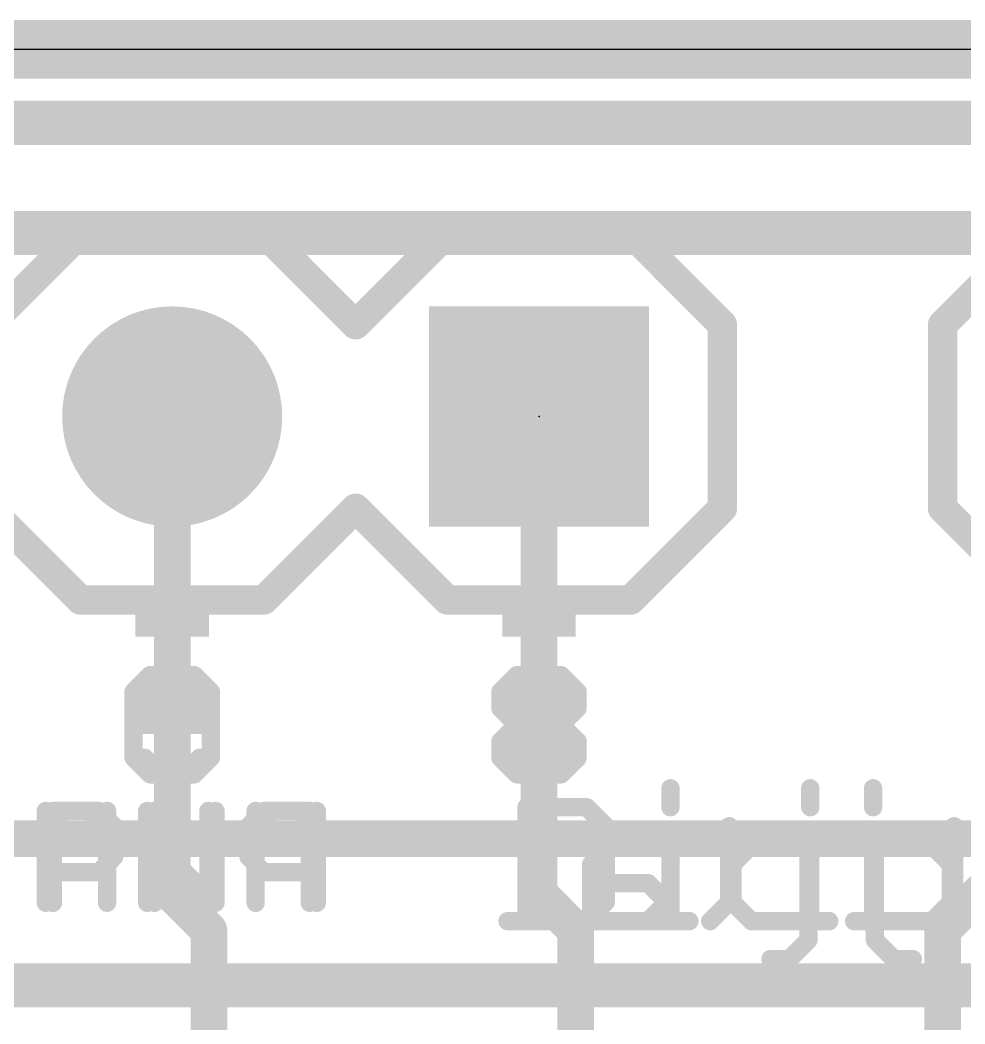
# Model space of a CAD drawing. Extents: x -0.08 to 2.71, y -0.01 to 2.11.
# Drawn here: x 1.4985 to 1.7561, y 1.8345 to 2.108 of the extents above; entities that cross this region are included whole.
import ezdxf

# ---------------------------------------------------------------- set-up
doc = ezdxf.new("R2010")
doc.units = 0
for name, color, linetype in [('1', 14, 'CONTINUOUS'), ('16', 174, 'CONTINUOUS'), ('17', 94, 'CONTINUOUS'), ('20', 178, 'CONTINUOUS'), ('21', 251, 'CONTINUOUS'), ('22', 2, 'CONTINUOUS'), ('23', 178, 'CONTINUOUS'), ('51', 54, 'CONTINUOUS')]:
    doc.layers.add(name, color=color, linetype=linetype)

# ---------------------------------------------------------------- blocks, each defined once
blk = doc.blocks.new('RECT')
blk.add_solid([(-0.5, -0.5), (0.5, -0.5), (-0.5, 0.5), (0.5, 0.5)])
blk = doc.blocks.new('SQUAREP')
blk.add_solid([(-0.5, -0.5), (0.5, -0.5), (-0.5, 0.5), (0.5, 0.5)])
blk = doc.blocks.new('ROUNDP')
at = {"const_width": 0.5}
blk.add_lwpolyline([(0, -0.25, 1), (0, 0.25, 1), (0, -0.25)], format="xyb", dxfattribs=at)

msp = doc.modelspace()

# ---------------------------------------------------------------- linework, layer by layer
at = {"layer": '1'}
for points, const_width in [([(0.1, 2.1), (2.5, 2.1)], 0.016), ([(1.54, 1.87), (1.54, 2)], 0.01), ([(1.64, 1.87), (1.64, 2)], 0.01), ([(1.75, 1.86), (1.8, 1.91)], 0.01), ([(1.55, 1.86), (1.54, 1.87)], 0.01), ([(1.65, 1.86), (1.64, 1.87)], 0.01), ([(1.55, 1.36), (1.55, 1.86)], 0.01), ([(1.65, 1.27), (1.65, 1.86)], 0.01), ([(1.75, 1.25), (1.75, 1.86)], 0.01)]:
    msp.add_lwpolyline(points, dxfattribs=dict(at, const_width=const_width))
at = {"layer": '1', "const_width": 0.005}
for points in [[(1.5425, 2, 1), (1.5375, 2)], [(1.6425, 2, 1), (1.6375, 2)], [(1.541768, 1.871768, 1), (1.538232, 1.868232)], [(1.641768, 1.871768, 1), (1.638232, 1.868232)], [(1.5375, 1.87, 1), (1.5425, 1.87)], [(1.6375, 1.87, 1), (1.6425, 1.87)], [(1.5525, 1.86, 1), (1.5475, 1.86)], [(1.548232, 1.858232, 1), (1.551768, 1.861768)], [(1.6525, 1.86, 1), (1.6475, 1.86)], [(1.648232, 1.858232, 1), (1.651768, 1.861768)], [(1.7525, 1.86, 1), (1.7475, 1.86)], [(1.748232, 1.861768, 1), (1.751768, 1.858232)]]:
    msp.add_lwpolyline(points, format="xyb", dxfattribs=at)
at = {"layer": '16'}
for points, const_width in [([(0.1, 2.1), (2.5, 2.1)], 0.016), ([(0.935, 1.885), (2.485, 1.885)], 0.01)]:
    msp.add_lwpolyline(points, dxfattribs=dict(at, const_width=const_width))
at = {"layer": '20'}
msp.add_line((2.5, 2.1), (0.1, 2.1), dxfattribs=at)
at = {"layer": '21'}
for points, const_width in [([(0.51, 2.08), (2.5, 2.08)], 0.012), ([(1.11, 2.05), (2.53, 2.05)], 0.012), ([(1.49, 2.025), (1.515, 2.05)], 0.008), ([(1.515, 2.05), (1.565, 2.05)], 0.008), ([(1.565, 2.05), (1.59, 2.025)], 0.008), ([(1.59, 2.025), (1.615, 2.05)], 0.008), ([(1.615, 2.05), (1.665, 2.05)], 0.008), ([(1.69, 2.025), (1.665, 2.05)], 0.008), ([(1.75, 2.025), (1.775, 2.05)], 0.008), ([(1.69, 1.975), (1.69, 2.025)], 0.008), ([(1.75, 1.975), (1.75, 2.025)], 0.008), ([(1.515, 1.95), (1.49, 1.975)], 0.008), ([(1.59, 1.975), (1.565, 1.95)], 0.008), ([(1.615, 1.95), (1.59, 1.975)], 0.008), ([(1.665, 1.95), (1.69, 1.975)], 0.008), ([(1.775, 1.95), (1.75, 1.975)], 0.008), ([(1.565, 1.95), (1.515, 1.95)], 0.008), ([(1.665, 1.95), (1.615, 1.95)], 0.008), ([(1.537004, 1.929523), (1.5325, 1.925019)], 0.005), ([(1.546011, 1.929523), (1.537004, 1.929523)], 0.005), ([(1.550515, 1.925019), (1.546011, 1.929523)], 0.005), ([(1.6325, 1.925019), (1.637004, 1.929523)], 0.005), ([(1.637004, 1.929523), (1.646011, 1.929523)], 0.005), ([(1.646011, 1.929523), (1.650515, 1.925019)], 0.005), ([(1.5325, 1.925019), (1.5325, 1.920515)], 0.005), ([(1.550515, 1.907004), (1.550515, 1.925019)], 0.005), ([(1.6325, 1.920515), (1.6325, 1.925019)], 0.005), ([(1.650515, 1.925019), (1.650515, 1.920515)], 0.005), ([(1.5325, 1.920515), (1.537004, 1.916011)], 0.005), ([(1.637004, 1.916011), (1.6325, 1.920515)], 0.005), ([(1.650515, 1.920515), (1.646011, 1.916011)], 0.005), ([(1.537004, 1.916011), (1.550515, 1.916011)], 0.005), ([(1.6325, 1.911508), (1.637004, 1.916011)], 0.005), ([(1.637004, 1.916011), (1.646011, 1.916011)], 0.005), ([(1.646011, 1.916011), (1.650515, 1.911508)], 0.005), ([(1.6325, 1.907004), (1.6325, 1.911508)], 0.005), ([(1.650515, 1.911508), (1.650515, 1.907004)], 0.005), ([(1.5325, 1.907004), (1.537004, 1.9025)], 0.005), ([(1.546011, 1.9025), (1.550515, 1.907004)], 0.005), ([(1.637004, 1.9025), (1.6325, 1.907004)], 0.005), ([(1.650515, 1.907004), (1.646011, 1.9025)], 0.005), ([(1.537004, 1.9025), (1.546011, 1.9025)], 0.005), ([(1.646011, 1.9025), (1.637004, 1.9025)], 0.005), ([(1.675819, 1.898698), (1.675819, 1.893526)], 0.005), ([(1.731066, 1.898698), (1.731066, 1.893526)], 0.005), ([(1.6375, 1.893526), (1.6375, 1.8625)], 0.005), ([(1.653013, 1.893526), (1.6375, 1.893526)], 0.005), ([(1.658184, 1.888355), (1.653013, 1.893526)], 0.005), ([(1.5075, 1.8675), (1.5075, 1.892521)], 0.005), ([(1.5075, 1.892521), (1.520011, 1.892521)], 0.005), ([(1.520011, 1.892521), (1.524181, 1.888351)], 0.005), ([(1.535124, 1.892521), (1.535124, 1.8675)], 0.005), ([(1.551804, 1.8675), (1.551804, 1.892521)], 0.005), ([(1.562747, 1.8675), (1.562747, 1.892521)], 0.005), ([(1.562747, 1.892521), (1.571087, 1.884181)], 0.005), ([(1.571087, 1.884181), (1.579428, 1.892521)], 0.005), ([(1.579428, 1.892521), (1.579428, 1.8675)], 0.005), ([(1.524181, 1.888351), (1.524181, 1.880011)], 0.005), ([(1.658184, 1.867671), (1.658184, 1.888355)], 0.005), ([(1.753165, 1.888355), (1.753165, 1.867671)], 0.005), ([(1.670648, 1.883184), (1.675819, 1.883184)], 0.005), ([(1.675819, 1.883184), (1.675819, 1.8625)], 0.005), ([(1.697918, 1.883184), (1.692747, 1.878013)], 0.005), ([(1.713431, 1.883184), (1.697918, 1.883184)], 0.005), ([(1.713431, 1.857329), (1.713431, 1.883184)], 0.005), ([(1.725895, 1.883184), (1.731066, 1.883184)], 0.005), ([(1.731066, 1.883184), (1.731066, 1.8625)], 0.005), ([(1.747994, 1.883184), (1.758336, 1.883184)], 0.005), ([(1.524181, 1.880011), (1.520011, 1.87584)], 0.005), ([(1.692747, 1.878013), (1.692747, 1.867671)], 0.005), ([(1.520011, 1.87584), (1.5075, 1.87584)], 0.005), ([(1.535124, 1.8675), (1.543464, 1.87584)], 0.005), ([(1.543464, 1.87584), (1.551804, 1.8675)], 0.005), ([(1.653013, 1.8625), (1.658184, 1.867671)], 0.005), ([(1.692747, 1.867671), (1.697918, 1.8625)], 0.005), ([(1.753165, 1.867671), (1.758336, 1.8625)], 0.005), ([(1.6375, 1.8625), (1.653013, 1.8625)], 0.005), ([(1.670648, 1.8625), (1.68099, 1.8625)], 0.005), ([(1.697918, 1.8625), (1.713431, 1.8625)], 0.005), ([(1.725895, 1.8625), (1.736237, 1.8625)], 0.005), ([(1.70826, 1.852158), (1.713431, 1.857329)], 0.005), ([(1.703089, 1.852158), (1.70826, 1.852158)], 0.005), ([(1.11, 1.845), (2.53, 1.845)], 0.012)]:
    msp.add_lwpolyline(points, dxfattribs=dict(at, const_width=const_width))
for points, const_width in [([(1.515, 2.052, 1), (1.515, 2.048)], 0.004), ([(1.516414, 2.048586, 1), (1.513586, 2.051414)], 0.004), ([(1.566414, 2.051414, 1), (1.563586, 2.048586)], 0.004), ([(1.565, 2.048, 1), (1.565, 2.052)], 0.004), ([(1.615, 2.052, 1), (1.615, 2.048)], 0.004), ([(1.616414, 2.048586, 1), (1.613586, 2.051414)], 0.004), ([(1.666414, 2.051414, 1), (1.663586, 2.048586)], 0.004), ([(1.665, 2.048, 1), (1.665, 2.052)], 0.004), ([(1.588586, 2.026414, 1), (1.591414, 2.023586)], 0.004), ([(1.588586, 2.023586, 1), (1.591414, 2.026414)], 0.004), ([(1.692, 2.025, 1), (1.688, 2.025)], 0.004), ([(1.688586, 2.023586, 1), (1.691414, 2.026414)], 0.004), ([(1.752, 2.025, 1), (1.748, 2.025)], 0.004), ([(1.748586, 2.026414, 1), (1.751414, 2.023586)], 0.004), ([(1.591414, 1.976414, 1), (1.588586, 1.973586)], 0.004), ([(1.591414, 1.973586, 1), (1.588586, 1.976414)], 0.004), ([(1.691414, 1.973586, 1), (1.688586, 1.976414)], 0.004), ([(1.751414, 1.976414, 1), (1.748586, 1.973586)], 0.004), ([(1.688, 1.975, 1), (1.692, 1.975)], 0.004), ([(1.748, 1.975, 1), (1.752, 1.975)], 0.004), ([(1.515, 1.952, 1), (1.515, 1.948)], 0.004), ([(1.513586, 1.948586, 1), (1.516414, 1.951414)], 0.004), ([(1.563586, 1.951414, 1), (1.566414, 1.948586)], 0.004), ([(1.565, 1.948, 1), (1.565, 1.952)], 0.004), ([(1.615, 1.952, 1), (1.615, 1.948)], 0.004), ([(1.613586, 1.948586, 1), (1.616414, 1.951414)], 0.004), ([(1.663586, 1.951414, 1), (1.666414, 1.948586)], 0.004), ([(1.665, 1.948, 1), (1.665, 1.952)], 0.004), ([(1.537004, 1.930773, 1), (1.537004, 1.928273)], 0.0025), ([(1.537888, 1.928639, 1), (1.53612, 1.930407)], 0.0025), ([(1.546895, 1.930407, 1), (1.545128, 1.928639)], 0.0025), ([(1.546011, 1.928273, 1), (1.546011, 1.930773)], 0.0025), ([(1.637004, 1.930773, 1), (1.637004, 1.928273)], 0.0025), ([(1.637888, 1.928639, 1), (1.63612, 1.930407)], 0.0025), ([(1.646895, 1.930407, 1), (1.645128, 1.928639)], 0.0025), ([(1.646011, 1.928273, 1), (1.646011, 1.930773)], 0.0025), ([(1.53375, 1.925019, 1), (1.53125, 1.925019)], 0.0025), ([(1.531616, 1.925903, 1), (1.533384, 1.924135)], 0.0025), ([(1.551765, 1.925019, 1), (1.549265, 1.925019)], 0.0025), ([(1.549632, 1.924135, 1), (1.551399, 1.925903)], 0.0025), ([(1.63375, 1.925019, 1), (1.63125, 1.925019)], 0.0025), ([(1.631616, 1.925903, 1), (1.633384, 1.924135)], 0.0025), ([(1.651765, 1.925019, 1), (1.649265, 1.925019)], 0.0025), ([(1.649632, 1.924135, 1), (1.651399, 1.925903)], 0.0025), ([(1.533384, 1.921399, 1), (1.531616, 1.919632)], 0.0025), ([(1.633384, 1.921399, 1), (1.631616, 1.919632)], 0.0025), ([(1.651399, 1.919631, 1), (1.649631, 1.921399)], 0.0025), ([(1.53125, 1.920515, 1), (1.53375, 1.920515)], 0.0025), ([(1.63125, 1.920515, 1), (1.63375, 1.920515)], 0.0025), ([(1.649265, 1.920515, 1), (1.651765, 1.920515)], 0.0025), ([(1.537004, 1.917261, 1), (1.537004, 1.914761)], 0.0025), ([(1.53612, 1.915128, 1), (1.537888, 1.916895)], 0.0025), ([(1.550515, 1.914761, 1), (1.550515, 1.917261)], 0.0025), ([(1.637004, 1.917261, 1), (1.637004, 1.914761)], 0.0025), ([(1.637888, 1.915128, 1), (1.63612, 1.916895)], 0.0025), ([(1.63612, 1.915128, 1), (1.637888, 1.916895)], 0.0025), ([(1.646895, 1.916895, 1), (1.645128, 1.915128)], 0.0025), ([(1.645128, 1.916895, 1), (1.646895, 1.915128)], 0.0025), ([(1.646011, 1.914761, 1), (1.646011, 1.917261)], 0.0025), ([(1.63375, 1.911508, 1), (1.63125, 1.911508)], 0.0025), ([(1.631616, 1.912392, 1), (1.633384, 1.910624)], 0.0025), ([(1.651765, 1.911508, 1), (1.649265, 1.911508)], 0.0025), ([(1.649632, 1.910624, 1), (1.651399, 1.912392)], 0.0025), ([(1.533384, 1.907888, 1), (1.531616, 1.90612)], 0.0025), ([(1.551399, 1.90612, 1), (1.549632, 1.907888)], 0.0025), ([(1.633384, 1.907888, 1), (1.631616, 1.90612)], 0.0025), ([(1.651399, 1.90612, 1), (1.649632, 1.907888)], 0.0025), ([(1.549265, 1.907004, 1), (1.551765, 1.907004)], 0.0025), ([(1.63125, 1.907004, 1), (1.63375, 1.907004)], 0.0025), ([(1.649265, 1.907004, 1), (1.651765, 1.907004)], 0.0025), ([(1.537004, 1.90375, 1), (1.537004, 1.90125)], 0.0025), ([(1.53612, 1.901616, 1), (1.537888, 1.903384)], 0.0025), ([(1.545128, 1.903384, 1), (1.546895, 1.901616)], 0.0025), ([(1.546011, 1.90125, 1), (1.546011, 1.90375)], 0.0025), ([(1.637004, 1.90375, 1), (1.637004, 1.90125)], 0.0025), ([(1.63612, 1.901616, 1), (1.637888, 1.903384)], 0.0025), ([(1.645128, 1.903384, 1), (1.646895, 1.901616)], 0.0025), ([(1.646011, 1.90125, 1), (1.646011, 1.90375)], 0.0025), ([(1.677069, 1.898698, 1), (1.674569, 1.898698)], 0.0025), ([(1.732316, 1.898698, 1), (1.729816, 1.898698)], 0.0025), ([(1.63875, 1.893526, 1), (1.63625, 1.893526)], 0.0025), ([(1.6375, 1.894776, 1), (1.6375, 1.892276)], 0.0025), ([(1.653897, 1.89441, 1), (1.652129, 1.892643)], 0.0025), ([(1.653013, 1.892276, 1), (1.653013, 1.894776)], 0.0025), ([(1.50875, 1.892521, 1), (1.50625, 1.892521)], 0.0025), ([(1.5075, 1.893771, 1), (1.5075, 1.891271)], 0.0025), ([(1.520894, 1.893405, 1), (1.519127, 1.891637)], 0.0025), ([(1.520011, 1.891271, 1), (1.520011, 1.893771)], 0.0025), ([(1.536374, 1.892521, 1), (1.533874, 1.892521)], 0.0025), ([(1.553054, 1.892521, 1), (1.550554, 1.892521)], 0.0025), ([(1.563997, 1.892521, 1), (1.561497, 1.892521)], 0.0025), ([(1.563631, 1.893405, 1), (1.561863, 1.891637)], 0.0025), ([(1.580678, 1.892521, 1), (1.578178, 1.892521)], 0.0025), ([(1.580312, 1.891637, 1), (1.578544, 1.893405)], 0.0025), ([(1.674569, 1.893526, 1), (1.677069, 1.893526)], 0.0025), ([(1.729816, 1.893526, 1), (1.732316, 1.893526)], 0.0025), ([(1.525431, 1.888351, 1), (1.522931, 1.888351)], 0.0025), ([(1.523297, 1.887467, 1), (1.525065, 1.889235)], 0.0025), ([(1.659434, 1.888355, 1), (1.656934, 1.888355)], 0.0025), ([(1.6573, 1.887471, 1), (1.659068, 1.889239)], 0.0025), ([(1.754415, 1.888355, 1), (1.751915, 1.888355)], 0.0025), ([(1.570204, 1.885065, 1), (1.571971, 1.883297)], 0.0025), ([(1.570204, 1.883297, 1), (1.571971, 1.885065)], 0.0025), ([(1.670648, 1.884434, 1), (1.670648, 1.881934)], 0.0025), ([(1.677069, 1.883184, 1), (1.674569, 1.883184)], 0.0025), ([(1.675819, 1.881934, 1), (1.675819, 1.884434)], 0.0025), ([(1.697918, 1.884434, 1), (1.697918, 1.881934)], 0.0025), ([(1.698802, 1.8823, 1), (1.697034, 1.884068)], 0.0025), ([(1.714681, 1.883184, 1), (1.712181, 1.883184)], 0.0025), ([(1.713431, 1.881934, 1), (1.713431, 1.884434)], 0.0025), ([(1.725895, 1.884434, 1), (1.725895, 1.881934)], 0.0025), ([(1.732316, 1.883184, 1), (1.729816, 1.883184)], 0.0025), ([(1.731066, 1.881934, 1), (1.731066, 1.884434)], 0.0025), ([(1.747994, 1.884434, 1), (1.747994, 1.881934)], 0.0025), ([(1.525065, 1.879127, 1), (1.523297, 1.880894)], 0.0025), ([(1.522931, 1.880011, 1), (1.525431, 1.880011)], 0.0025), ([(1.693997, 1.878013, 1), (1.691497, 1.878013)], 0.0025), ([(1.691863, 1.878897, 1), (1.693631, 1.877129)], 0.0025), ([(1.5075, 1.87709, 1), (1.5075, 1.87459)], 0.0025), ([(1.519127, 1.876724, 1), (1.520894, 1.874957)], 0.0025), ([(1.520011, 1.87459, 1), (1.520011, 1.87709)], 0.0025), ([(1.544348, 1.876724, 1), (1.54258, 1.874957)], 0.0025), ([(1.544348, 1.874957, 1), (1.54258, 1.876724)], 0.0025), ([(1.50625, 1.8675, 1), (1.50875, 1.8675)], 0.0025), ([(1.53424, 1.868384, 1), (1.536007, 1.866616)], 0.0025), ([(1.533874, 1.8675, 1), (1.536374, 1.8675)], 0.0025), ([(1.550554, 1.8675, 1), (1.553054, 1.8675)], 0.0025), ([(1.55092, 1.866616, 1), (1.552688, 1.868384)], 0.0025), ([(1.561497, 1.8675, 1), (1.563997, 1.8675)], 0.0025), ([(1.578178, 1.8675, 1), (1.580678, 1.8675)], 0.0025), ([(1.656934, 1.867671, 1), (1.659434, 1.867671)], 0.0025), ([(1.659068, 1.866787, 1), (1.6573, 1.868555)], 0.0025), ([(1.693631, 1.868555, 1), (1.691863, 1.866787)], 0.0025), ([(1.691497, 1.867671, 1), (1.693997, 1.867671)], 0.0025), ([(1.754049, 1.868555, 1), (1.752281, 1.866787)], 0.0025), ([(1.751915, 1.867671, 1), (1.754415, 1.867671)], 0.0025), ([(1.6375, 1.86375, 1), (1.6375, 1.86125)], 0.0025), ([(1.63625, 1.8625, 1), (1.63875, 1.8625)], 0.0025), ([(1.652129, 1.863384, 1), (1.653897, 1.861616)], 0.0025), ([(1.653013, 1.86125, 1), (1.653013, 1.86375)], 0.0025), ([(1.670648, 1.86375, 1), (1.670648, 1.86125)], 0.0025), ([(1.674569, 1.8625, 1), (1.677069, 1.8625)], 0.0025), ([(1.68099, 1.86125, 1), (1.68099, 1.86375)], 0.0025), ([(1.697918, 1.86375, 1), (1.697918, 1.86125)], 0.0025), ([(1.697034, 1.861616, 1), (1.698802, 1.863384)], 0.0025), ([(1.713431, 1.86125, 1), (1.713431, 1.86375)], 0.0025), ([(1.725895, 1.86375, 1), (1.725895, 1.86125)], 0.0025), ([(1.729816, 1.8625, 1), (1.732316, 1.8625)], 0.0025), ([(1.736237, 1.86125, 1), (1.736237, 1.86375)], 0.0025), ([(1.714315, 1.856445, 1), (1.712547, 1.858213)], 0.0025), ([(1.712181, 1.857329, 1), (1.714681, 1.857329)], 0.0025), ([(1.703089, 1.853408, 1), (1.703089, 1.850908)], 0.0025), ([(1.70826, 1.850908, 1), (1.70826, 1.853408)], 0.0025), ([(1.707376, 1.853042, 1), (1.709144, 1.851274)], 0.0025)]:
    msp.add_lwpolyline(points, format="xyb", dxfattribs=dict(at, const_width=const_width))
at = {"layer": '22'}
for points, const_width in [([(2.53, 2.05), (1.11, 2.05)], 0.012), ([(1.515, 2.05), (1.49, 2.025)], 0.008), ([(1.565, 2.05), (1.515, 2.05)], 0.008), ([(1.59, 2.025), (1.565, 2.05)], 0.008), ([(1.615, 2.05), (1.59, 2.025)], 0.008), ([(1.665, 2.05), (1.615, 2.05)], 0.008), ([(1.69, 2.025), (1.665, 2.05)], 0.008), ([(1.775, 2.05), (1.75, 2.025)], 0.008), ([(1.69, 1.975), (1.69, 2.025)], 0.008), ([(1.75, 2.025), (1.75, 1.975)], 0.008), ([(1.49, 1.975), (1.515, 1.95)], 0.008), ([(1.565, 1.95), (1.59, 1.975)], 0.008), ([(1.59, 1.975), (1.615, 1.95)], 0.008), ([(1.665, 1.95), (1.69, 1.975)], 0.008), ([(1.75, 1.975), (1.775, 1.95)], 0.008), ([(1.515, 1.95), (1.565, 1.95)], 0.008), ([(1.615, 1.95), (1.665, 1.95)], 0.008), ([(1.529485, 1.925019), (1.533989, 1.929523)], 0.005), ([(1.533989, 1.929523), (1.542996, 1.929523)], 0.005), ([(1.542996, 1.929523), (1.5475, 1.925019)], 0.005), ([(1.633989, 1.929523), (1.629485, 1.925019)], 0.005), ([(1.642996, 1.929523), (1.633989, 1.929523)], 0.005), ([(1.6475, 1.925019), (1.642996, 1.929523)], 0.005), ([(1.529485, 1.907004), (1.529485, 1.925019)], 0.005), ([(1.5475, 1.925019), (1.5475, 1.920515)], 0.005), ([(1.629485, 1.925019), (1.629485, 1.920515)], 0.005), ([(1.6475, 1.920515), (1.6475, 1.925019)], 0.005), ([(1.5475, 1.920515), (1.542996, 1.916011)], 0.005), ([(1.629485, 1.920515), (1.633989, 1.916011)], 0.005), ([(1.642996, 1.916011), (1.6475, 1.920515)], 0.005), ([(1.542996, 1.916011), (1.529485, 1.916011)], 0.005), ([(1.633989, 1.916011), (1.629485, 1.911508)], 0.005), ([(1.642996, 1.916011), (1.633989, 1.916011)], 0.005), ([(1.6475, 1.911508), (1.642996, 1.916011)], 0.005), ([(1.629485, 1.911508), (1.629485, 1.907004)], 0.005), ([(1.6475, 1.907004), (1.6475, 1.911508)], 0.005), ([(1.533989, 1.9025), (1.529485, 1.907004)], 0.005), ([(1.5475, 1.907004), (1.542996, 1.9025)], 0.005), ([(1.629485, 1.907004), (1.633989, 1.9025)], 0.005), ([(1.642996, 1.9025), (1.6475, 1.907004)], 0.005), ([(1.542996, 1.9025), (1.533989, 1.9025)], 0.005), ([(1.633989, 1.9025), (1.642996, 1.9025)], 0.005), ([(1.713934, 1.898698), (1.713934, 1.893526)], 0.005), ([(1.641759, 1.893526), (1.636588, 1.893526)], 0.005), ([(1.636588, 1.893526), (1.636588, 1.8625)], 0.005), ([(1.513913, 1.884181), (1.505572, 1.892521)], 0.005), ([(1.505572, 1.892521), (1.505572, 1.8675)], 0.005), ([(1.522253, 1.892521), (1.513913, 1.884181)], 0.005), ([(1.522253, 1.8675), (1.522253, 1.892521)], 0.005), ([(1.533196, 1.8675), (1.533196, 1.892521)], 0.005), ([(1.549876, 1.892521), (1.549876, 1.8675)], 0.005), ([(1.564989, 1.892521), (1.560819, 1.888351)], 0.005), ([(1.5775, 1.892521), (1.564989, 1.892521)], 0.005), ([(1.5775, 1.8675), (1.5775, 1.892521)], 0.005), ([(1.560819, 1.888351), (1.560819, 1.880011)], 0.005), ([(1.691835, 1.888355), (1.691835, 1.867671)], 0.005), ([(1.659394, 1.883184), (1.654223, 1.878013)], 0.005), ([(1.669736, 1.883184), (1.659394, 1.883184)], 0.005), ([(1.697006, 1.883184), (1.686664, 1.883184)], 0.005), ([(1.719105, 1.883184), (1.713934, 1.883184)], 0.005), ([(1.713934, 1.883184), (1.713934, 1.8625)], 0.005), ([(1.731569, 1.857329), (1.731569, 1.883184)], 0.005), ([(1.731569, 1.883184), (1.747082, 1.883184)], 0.005), ([(1.747082, 1.883184), (1.752253, 1.878013)], 0.005), ([(1.560819, 1.880011), (1.564989, 1.87584)], 0.005), ([(1.654223, 1.878013), (1.654223, 1.8625)], 0.005), ([(1.752253, 1.878013), (1.752253, 1.867671)], 0.005), ([(1.541536, 1.87584), (1.533196, 1.8675)], 0.005), ([(1.549876, 1.8675), (1.541536, 1.87584)], 0.005), ([(1.564989, 1.87584), (1.5775, 1.87584)], 0.005), ([(1.669736, 1.872842), (1.654223, 1.872842)], 0.005), ([(1.674907, 1.867671), (1.669736, 1.872842)], 0.005), ([(1.669736, 1.8625), (1.674907, 1.867671)], 0.005), ([(1.691835, 1.867671), (1.686664, 1.8625)], 0.005), ([(1.752253, 1.867671), (1.747082, 1.8625)], 0.005), ([(1.641759, 1.8625), (1.631417, 1.8625)], 0.005), ([(1.654223, 1.8625), (1.669736, 1.8625)], 0.005), ([(1.719105, 1.8625), (1.708763, 1.8625)], 0.005), ([(1.747082, 1.8625), (1.731569, 1.8625)], 0.005), ([(1.73674, 1.852158), (1.731569, 1.857329)], 0.005), ([(1.741911, 1.852158), (1.73674, 1.852158)], 0.005), ([(2.53, 1.845), (1.11, 1.845)], 0.012)]:
    msp.add_lwpolyline(points, dxfattribs=dict(at, const_width=const_width))
for points, const_width in [([(1.515, 2.052, 1), (1.515, 2.048)], 0.004), ([(1.516414, 2.048586, 1), (1.513586, 2.051414)], 0.004), ([(1.566414, 2.051414, 1), (1.563586, 2.048586)], 0.004), ([(1.565, 2.048, 1), (1.565, 2.052)], 0.004), ([(1.615, 2.052, 1), (1.615, 2.048)], 0.004), ([(1.616414, 2.048586, 1), (1.613586, 2.051414)], 0.004), ([(1.666414, 2.051414, 1), (1.663586, 2.048586)], 0.004), ([(1.665, 2.048, 1), (1.665, 2.052)], 0.004), ([(1.588586, 2.026414, 1), (1.591414, 2.023586)], 0.004), ([(1.588586, 2.023586, 1), (1.591414, 2.026414)], 0.004), ([(1.692, 2.025, 1), (1.688, 2.025)], 0.004), ([(1.688586, 2.023586, 1), (1.691414, 2.026414)], 0.004), ([(1.752, 2.025, 1), (1.748, 2.025)], 0.004), ([(1.748586, 2.026414, 1), (1.751414, 2.023586)], 0.004), ([(1.591414, 1.976414, 1), (1.588586, 1.973586)], 0.004), ([(1.591414, 1.973586, 1), (1.588586, 1.976414)], 0.004), ([(1.691414, 1.973586, 1), (1.688586, 1.976414)], 0.004), ([(1.751414, 1.976414, 1), (1.748586, 1.973586)], 0.004), ([(1.688, 1.975, 1), (1.692, 1.975)], 0.004), ([(1.748, 1.975, 1), (1.752, 1.975)], 0.004), ([(1.515, 1.952, 1), (1.515, 1.948)], 0.004), ([(1.513586, 1.948586, 1), (1.516414, 1.951414)], 0.004), ([(1.563586, 1.951414, 1), (1.566414, 1.948586)], 0.004), ([(1.565, 1.948, 1), (1.565, 1.952)], 0.004), ([(1.615, 1.952, 1), (1.615, 1.948)], 0.004), ([(1.613586, 1.948586, 1), (1.616414, 1.951414)], 0.004), ([(1.663586, 1.951414, 1), (1.666414, 1.948586)], 0.004), ([(1.665, 1.948, 1), (1.665, 1.952)], 0.004), ([(1.533989, 1.930773, 1), (1.533989, 1.928273)], 0.0025), ([(1.534872, 1.928639, 1), (1.533105, 1.930407)], 0.0025), ([(1.54388, 1.930407, 1), (1.542112, 1.928639)], 0.0025), ([(1.542996, 1.928273, 1), (1.542996, 1.930773)], 0.0025), ([(1.633989, 1.930773, 1), (1.633989, 1.928273)], 0.0025), ([(1.634872, 1.928639, 1), (1.633105, 1.930407)], 0.0025), ([(1.64388, 1.930407, 1), (1.642112, 1.928639)], 0.0025), ([(1.642996, 1.928273, 1), (1.642996, 1.930773)], 0.0025), ([(1.530735, 1.925019, 1), (1.528235, 1.925019)], 0.0025), ([(1.528601, 1.925903, 1), (1.530368, 1.924135)], 0.0025), ([(1.54875, 1.925019, 1), (1.54625, 1.925019)], 0.0025), ([(1.546616, 1.924135, 1), (1.548384, 1.925903)], 0.0025), ([(1.630735, 1.925019, 1), (1.628235, 1.925019)], 0.0025), ([(1.628601, 1.925903, 1), (1.630368, 1.924135)], 0.0025), ([(1.64875, 1.925019, 1), (1.64625, 1.925019)], 0.0025), ([(1.646616, 1.924135, 1), (1.648384, 1.925903)], 0.0025), ([(1.548384, 1.919632, 1), (1.546616, 1.921399)], 0.0025), ([(1.630369, 1.921399, 1), (1.628601, 1.919631)], 0.0025), ([(1.648384, 1.919632, 1), (1.646616, 1.921399)], 0.0025), ([(1.54625, 1.920515, 1), (1.54875, 1.920515)], 0.0025), ([(1.628235, 1.920515, 1), (1.630735, 1.920515)], 0.0025), ([(1.64625, 1.920515, 1), (1.64875, 1.920515)], 0.0025), ([(1.529485, 1.917261, 1), (1.529485, 1.914761)], 0.0025), ([(1.542112, 1.916895, 1), (1.54388, 1.915128)], 0.0025), ([(1.542996, 1.914761, 1), (1.542996, 1.917261)], 0.0025), ([(1.633989, 1.917261, 1), (1.633989, 1.914761)], 0.0025), ([(1.634872, 1.915128, 1), (1.633105, 1.916895)], 0.0025), ([(1.633105, 1.915128, 1), (1.634872, 1.916895)], 0.0025), ([(1.64388, 1.916895, 1), (1.642112, 1.915128)], 0.0025), ([(1.642112, 1.916895, 1), (1.64388, 1.915128)], 0.0025), ([(1.642996, 1.914761, 1), (1.642996, 1.917261)], 0.0025), ([(1.630735, 1.911508, 1), (1.628235, 1.911508)], 0.0025), ([(1.628601, 1.912392, 1), (1.630368, 1.910624)], 0.0025), ([(1.64875, 1.911508, 1), (1.64625, 1.911508)], 0.0025), ([(1.646616, 1.910624, 1), (1.648384, 1.912392)], 0.0025), ([(1.530368, 1.907888, 1), (1.528601, 1.90612)], 0.0025), ([(1.548384, 1.90612, 1), (1.546616, 1.907888)], 0.0025), ([(1.630368, 1.907888, 1), (1.628601, 1.90612)], 0.0025), ([(1.648384, 1.90612, 1), (1.646616, 1.907888)], 0.0025), ([(1.528235, 1.907004, 1), (1.530735, 1.907004)], 0.0025), ([(1.628235, 1.907004, 1), (1.630735, 1.907004)], 0.0025), ([(1.64625, 1.907004, 1), (1.64875, 1.907004)], 0.0025), ([(1.533989, 1.90375, 1), (1.533989, 1.90125)], 0.0025), ([(1.533105, 1.901616, 1), (1.534872, 1.903384)], 0.0025), ([(1.542112, 1.903384, 1), (1.54388, 1.901616)], 0.0025), ([(1.542996, 1.90125, 1), (1.542996, 1.90375)], 0.0025), ([(1.633989, 1.90375, 1), (1.633989, 1.90125)], 0.0025), ([(1.633105, 1.901616, 1), (1.634872, 1.903384)], 0.0025), ([(1.642112, 1.903384, 1), (1.64388, 1.901616)], 0.0025), ([(1.642996, 1.90125, 1), (1.642996, 1.90375)], 0.0025), ([(1.715184, 1.898698, 1), (1.712684, 1.898698)], 0.0025), ([(1.636588, 1.894776, 1), (1.636588, 1.892276)], 0.0025), ([(1.637838, 1.893526, 1), (1.635338, 1.893526)], 0.0025), ([(1.641759, 1.892276, 1), (1.641759, 1.894776)], 0.0025), ([(1.506456, 1.893405, 1), (1.504688, 1.891637)], 0.0025), ([(1.506822, 1.892521, 1), (1.504322, 1.892521)], 0.0025), ([(1.523503, 1.892521, 1), (1.521003, 1.892521)], 0.0025), ([(1.523137, 1.891637, 1), (1.521369, 1.893405)], 0.0025), ([(1.534446, 1.892521, 1), (1.531946, 1.892521)], 0.0025), ([(1.551126, 1.892521, 1), (1.548626, 1.892521)], 0.0025), ([(1.564989, 1.893771, 1), (1.564989, 1.891271)], 0.0025), ([(1.565873, 1.891637, 1), (1.564106, 1.893405)], 0.0025), ([(1.57875, 1.892521, 1), (1.57625, 1.892521)], 0.0025), ([(1.5775, 1.891271, 1), (1.5775, 1.893771)], 0.0025), ([(1.712684, 1.893526, 1), (1.715184, 1.893526)], 0.0025), ([(1.562069, 1.888351, 1), (1.559569, 1.888351)], 0.0025), ([(1.559935, 1.889235, 1), (1.561703, 1.887467)], 0.0025), ([(1.693085, 1.888355, 1), (1.690585, 1.888355)], 0.0025), ([(1.513029, 1.885065, 1), (1.514796, 1.883297)], 0.0025), ([(1.513029, 1.883297, 1), (1.514796, 1.885065)], 0.0025), ([(1.659394, 1.884434, 1), (1.659394, 1.881934)], 0.0025), ([(1.660278, 1.8823, 1), (1.65851, 1.884068)], 0.0025), ([(1.669736, 1.881934, 1), (1.669736, 1.884434)], 0.0025), ([(1.686664, 1.884434, 1), (1.686664, 1.881934)], 0.0025), ([(1.697006, 1.881934, 1), (1.697006, 1.884434)], 0.0025), ([(1.713934, 1.884434, 1), (1.713934, 1.881934)], 0.0025), ([(1.715184, 1.883184, 1), (1.712684, 1.883184)], 0.0025), ([(1.719105, 1.881934, 1), (1.719105, 1.884434)], 0.0025), ([(1.732819, 1.883184, 1), (1.730319, 1.883184)], 0.0025), ([(1.731569, 1.884434, 1), (1.731569, 1.881934)], 0.0025), ([(1.747966, 1.884068, 1), (1.746198, 1.8823)], 0.0025), ([(1.747082, 1.881934, 1), (1.747082, 1.884434)], 0.0025), ([(1.561703, 1.880894, 1), (1.559935, 1.879127)], 0.0025), ([(1.559569, 1.880011, 1), (1.562069, 1.880011)], 0.0025), ([(1.655473, 1.878013, 1), (1.652973, 1.878013)], 0.0025), ([(1.653339, 1.878897, 1), (1.655107, 1.877129)], 0.0025), ([(1.753503, 1.878013, 1), (1.751003, 1.878013)], 0.0025), ([(1.751369, 1.877129, 1), (1.753137, 1.878897)], 0.0025), ([(1.54242, 1.876724, 1), (1.540652, 1.874957)], 0.0025), ([(1.54242, 1.874957, 1), (1.540652, 1.876724)], 0.0025), ([(1.564989, 1.87709, 1), (1.564989, 1.87459)], 0.0025), ([(1.564106, 1.874957, 1), (1.565873, 1.876724)], 0.0025), ([(1.5775, 1.87459, 1), (1.5775, 1.87709)], 0.0025), ([(1.654223, 1.874092, 1), (1.654223, 1.871592)], 0.0025), ([(1.67062, 1.873726, 1), (1.668852, 1.871958)], 0.0025), ([(1.669736, 1.871592, 1), (1.669736, 1.874092)], 0.0025), ([(1.504322, 1.8675, 1), (1.506822, 1.8675)], 0.0025), ([(1.521003, 1.8675, 1), (1.523503, 1.8675)], 0.0025), ([(1.532312, 1.868384, 1), (1.53408, 1.866616)], 0.0025), ([(1.531946, 1.8675, 1), (1.534446, 1.8675)], 0.0025), ([(1.548626, 1.8675, 1), (1.551126, 1.8675)], 0.0025), ([(1.548993, 1.866616, 1), (1.55076, 1.868384)], 0.0025), ([(1.57625, 1.8675, 1), (1.57875, 1.8675)], 0.0025), ([(1.675791, 1.866787, 1), (1.674023, 1.868555)], 0.0025), ([(1.674023, 1.866787, 1), (1.675791, 1.868555)], 0.0025), ([(1.690585, 1.867671, 1), (1.693085, 1.867671)], 0.0025), ([(1.692719, 1.866787, 1), (1.690951, 1.868555)], 0.0025), ([(1.751003, 1.867671, 1), (1.753503, 1.867671)], 0.0025), ([(1.753137, 1.866787, 1), (1.751369, 1.868555)], 0.0025), ([(1.631417, 1.86375, 1), (1.631417, 1.86125)], 0.0025), ([(1.635338, 1.8625, 1), (1.637838, 1.8625)], 0.0025), ([(1.641759, 1.86125, 1), (1.641759, 1.86375)], 0.0025), ([(1.654223, 1.86375, 1), (1.654223, 1.86125)], 0.0025), ([(1.652973, 1.8625, 1), (1.655473, 1.8625)], 0.0025), ([(1.668852, 1.863384, 1), (1.67062, 1.861616)], 0.0025), ([(1.669736, 1.86125, 1), (1.669736, 1.86375)], 0.0025), ([(1.68578, 1.863384, 1), (1.687548, 1.861616)], 0.0025), ([(1.708763, 1.86375, 1), (1.708763, 1.86125)], 0.0025), ([(1.712684, 1.8625, 1), (1.715184, 1.8625)], 0.0025), ([(1.719105, 1.86125, 1), (1.719105, 1.86375)], 0.0025), ([(1.731569, 1.86375, 1), (1.731569, 1.86125)], 0.0025), ([(1.746198, 1.863384, 1), (1.747966, 1.861616)], 0.0025), ([(1.747082, 1.86125, 1), (1.747082, 1.86375)], 0.0025), ([(1.732453, 1.858213, 1), (1.730685, 1.856445)], 0.0025), ([(1.730319, 1.857329, 1), (1.732819, 1.857329)], 0.0025), ([(1.73674, 1.853408, 1), (1.73674, 1.850908)], 0.0025), ([(1.741911, 1.850908, 1), (1.741911, 1.853408)], 0.0025), ([(1.735856, 1.851274, 1), (1.737624, 1.853042)], 0.0025)]:
    msp.add_lwpolyline(points, format="xyb", dxfattribs=dict(at, const_width=const_width))
at = {"layer": '23'}
msp.add_point((1.64, 2), dxfattribs=at)

# ---------------------------------------------------------------- block references
at = {"layer": '17', "xscale": 0.06, "yscale": 0.06, "rotation": 270}
for name, p in [('ROUNDP', (1.54, 2)), ('ROUNDP', (1.54, 2)), ('SQUAREP', (1.64, 2)), ('SQUAREP', (1.64, 2))]:
    msp.add_blockref(name, p, dxfattribs=at)
at = {"layer": '21', "xscale": 0.02, "yscale": 0.01}
for p in [(1.54, 1.945), (1.64, 1.945)]:
    msp.add_blockref('RECT', p, dxfattribs=at)
at = {"layer": '22', "xscale": 0.02, "yscale": 0.01, "rotation": 180}
for p in [(1.54, 1.945), (1.64, 1.945)]:
    msp.add_blockref('RECT', p, dxfattribs=at)
at = {"layer": '51', "xscale": 0.02, "yscale": 0.02, "rotation": 180}
for p in [(1.54, 2), (1.64, 2)]:
    msp.add_blockref('RECT', p, dxfattribs=at)

doc.saveas('drawing.dxf')
